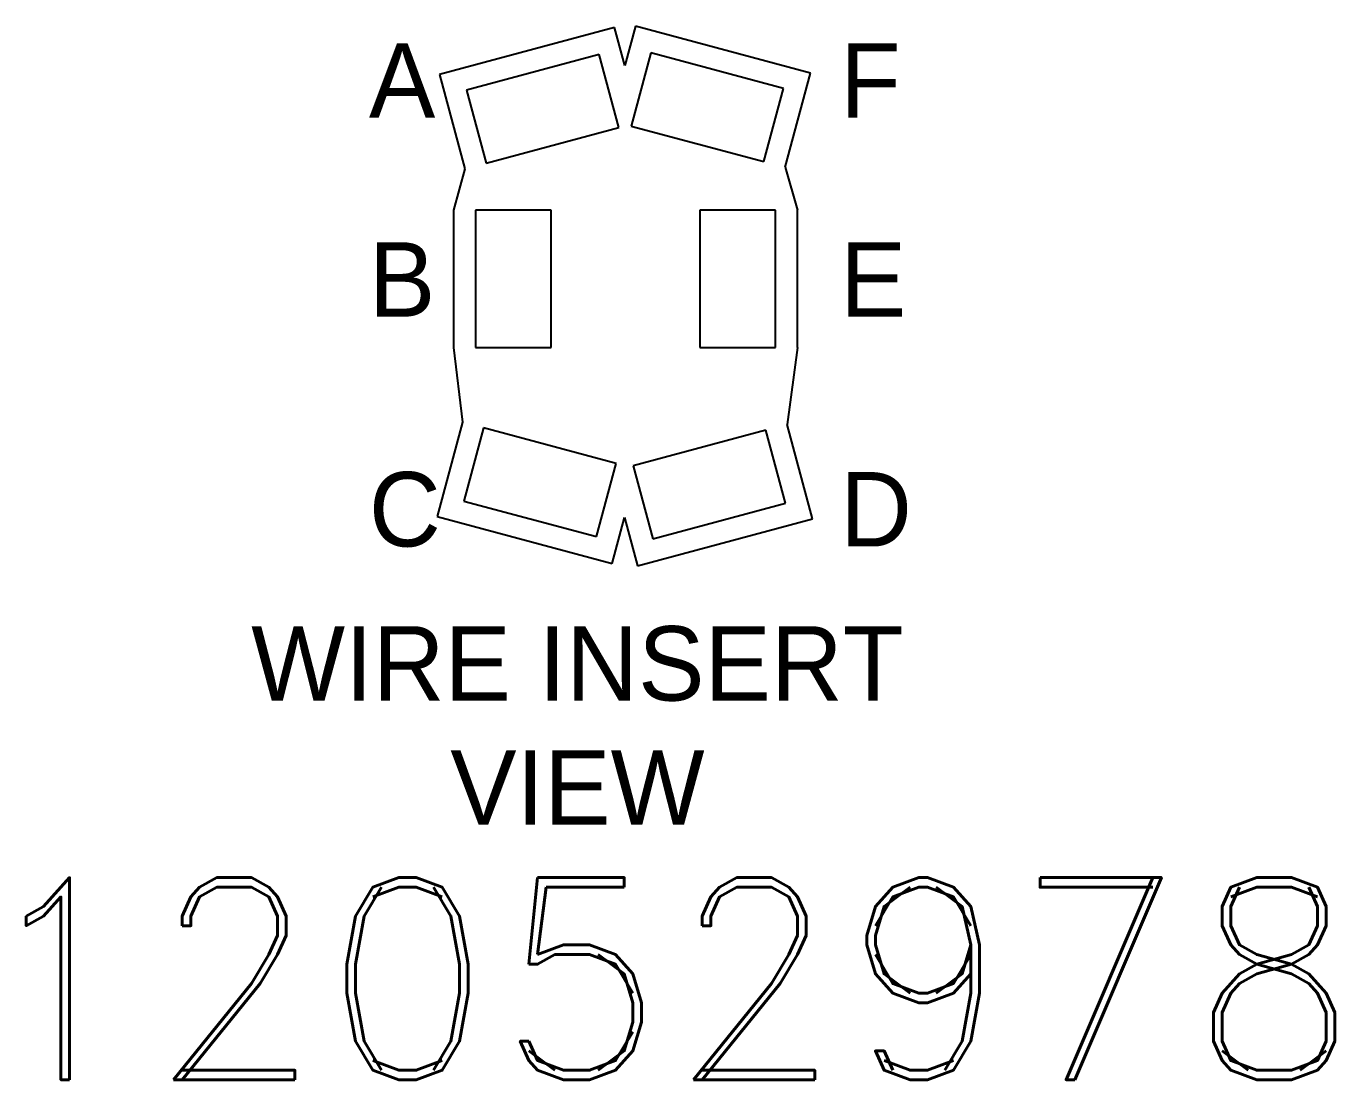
# Model space of a CAD drawing. Header units: millimetres. Extents: x -72 to 232, y 14 to 129.
# Drawn here: x -72.4 to 70, y 14.2 to 128.8 of the extents above; entities that cross this region are included whole.
import ezdxf

# ---------------------------------------------------------------- set-up
doc = ezdxf.new("R2010")
doc.units = ezdxf.units.MM
doc.layers.add('TEXT', color=4, linetype='Continuous')
doc.styles.add('ROMAND', font='romand.shx', dxfattribs={"height": 1})

# ---------------------------------------------------------------- blocks, each defined once
blk = doc.blocks.new('12052978')
at = {"layer": 'TEXT', "linetype": 'Continuous'}
for p, q in [((-0.143, -3.086), (-6.14, -4.693)), ((0.205, -4.384), (-0.143, -3.086)), ((0.566, -3.036), (0.205, -4.384)), ((6.563, -4.643), (0.566, -3.036)), ((-0.673, -4.005), (-5.221, -5.223)), ((-0.002, -6.509), (-0.673, -4.005)), ((1.096, -3.954), (0.425, -6.459)), ((5.644, -5.173), (1.096, -3.954)), ((-6.14, -4.693), (-5.275, -7.922)), ((5.698, -7.871), (6.563, -4.643)), ((-5.221, -5.223), (-4.55, -7.728)), ((4.973, -7.677), (5.644, -5.173)), ((-4.55, -7.728), (-0.002, -6.509)), ((0.425, -6.459), (4.973, -7.677)), ((-5.275, -7.922), (-5.661, -9.337)), ((5.698, -7.871), (6.118, -9.337)), ((-5.661, -9.337), (-5.661, -14.046)), ((-2.319, -9.337), (-4.911, -9.337)), ((-4.911, -9.337), (-4.911, -14.046)), ((-2.319, -14.046), (-2.319, -9.337)), ((5.368, -9.337), (2.776, -9.337)), ((2.776, -9.337), (2.776, -14.045)), ((5.368, -14.045), (5.368, -9.337)), ((6.118, -14.045), (6.118, -9.337)), ((-5.661, -14.046), (-5.362, -16.606)), ((-4.911, -14.046), (-2.319, -14.046)), ((2.776, -14.045), (5.368, -14.045)), ((6.118, -14.045), (5.767, -16.684)), ((-5.362, -16.606), (-6.228, -19.835)), ((-4.638, -16.801), (-5.309, -19.305)), ((-0.09, -18.019), (-4.638, -16.801)), ((5.042, -16.878), (0.494, -18.097)), ((5.713, -19.383), (5.042, -16.878)), ((6.632, -19.913), (5.767, -16.684)), ((-0.761, -20.523), (-0.09, -18.019)), ((0.494, -18.097), (1.165, -20.601)), ((-5.309, -19.305), (-0.761, -20.523)), ((1.165, -20.601), (5.713, -19.383)), ((-6.228, -19.835), (-0.231, -21.442)), ((-0.231, -21.442), (0.192, -19.865)), ((0.192, -19.865), (0.635, -21.52)), ((0.635, -21.52), (6.632, -19.913))]:
    blk.add_line(p, q, dxfattribs=at)
for s, p in [('A', (-8.563, -6.17)), ('F', (7.579, -6.17)), ('B', (-8.563, -12.988)), ('E', (7.579, -12.988)), ('C', (-8.563, -20.861)), ('D', (7.579, -20.861)), ('WIRE INSERT', (-12.599, -26.142)), ('VIEW', (-5.777, -30.392))]:
    blk.add_text(s, height=2.55, dxfattribs=at).set_placement(p)

msp = doc.modelspace()

# ---------------------------------------------------------------- block references
at = {"ltscale": 0.5, "xscale": 3.175000000000011, "yscale": 3.175000000000011, "zscale": 3.175}
msp.add_blockref('12052978', (-7.8784, 138.4472), dxfattribs=at)

# ---------------------------------------------------------------- texts
at = {"ltscale": 0.5, "style": 'ROMAND'}
msp.add_text('12052978', height=22, dxfattribs=at).set_placement((-78.0112, 14.1954))

doc.saveas('drawing.dxf')
